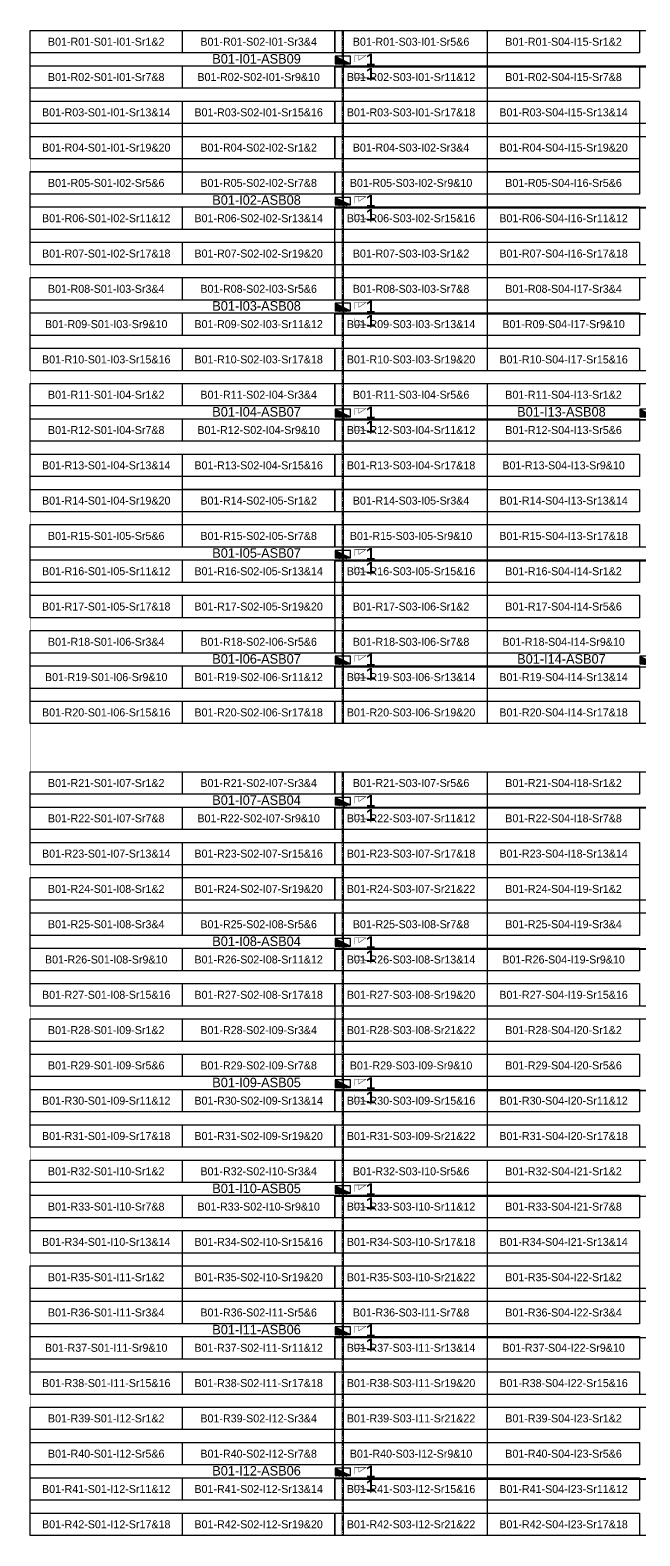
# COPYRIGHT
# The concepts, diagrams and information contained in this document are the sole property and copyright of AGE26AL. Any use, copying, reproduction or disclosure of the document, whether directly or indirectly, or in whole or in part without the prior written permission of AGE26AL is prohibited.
# Model space of a CAD drawing. Header units: metres. Extents: x 532643 to 533032, y 2673852 to 2674172.
# Drawn here: x 532643.5 to 532773, y 2673851.7 to 2674171.7 of the extents above; entities that cross this region are included whole.
import ezdxf
from ezdxf.enums import TextEntityAlignment as Align

# ---------------------------------------------------------------- set-up
doc = ezdxf.new("R2010")
doc.units = ezdxf.units.M
doc.header["$MEASUREMENT"] = 0
doc.linetypes.add('CENTER', pattern=[2, 1.25, -0.25, 0.25, -0.25])
doc.layers.add('Block Boundary-12.5 MW Block', color=6, linetype='Continuous', lineweight=9)
doc.layers.add('PILE', color=1, linetype='Continuous', lineweight=15)
for name, color, linetype in [('DC Trench BL-01', 40, 'Continuous'), ('E-Inverter Grouping', 2, 'Continuous'), ('Inverter Block-01', 7, 'Continuous'), ('LT Cable(AG) INV to LT Panel BL-01', 2, 'Continuous'), ('Messenger Wire Block-01 (Master Path)', 30, 'Continuous'), ('Messenger Wire Block-01 (MW Path)', 191, 'Continuous'), ('MMS Table Block-01', 8, 'Continuous'), ('Plan Line - DC BL-01', 40, 'Continuous'), ('Section Marking BL-01', 2, 'Continuous')]:
    doc.layers.add(name, color=color, linetype=linetype)
doc.styles.add('BoldTextStyle', font='arialbd.ttf')
doc.styles.get("Standard").update_dxf_attribs({"font": 'Adani Regular.ttf'})

# ---------------------------------------------------------------- blocks, each defined once
blk = doc.blocks.new('MMS Table (32.292 x 4.784)')
at = {"color": 0}
blk.add_lwpolyline([(0, 0), (0, 4.784), (32.292, 4.784), (32.292, 0)], close=True, dxfattribs=at)
at = {"color": 7}
blk.add_attdef('ID1', text='', height=1.7, dxfattribs=at).set_placement((16.146, 2.392), align=Align.MIDDLE_CENTER)
blk = doc.blocks.new('Inverter Block')
h = blk.add_hatch(color=0)
h.dxf.hatch_style = 1
h.paths.add_polyline_path([(-1.46, 2.27), (-1.46, 0.85), (1.46, 0.85)])
at = {"color": 0}
blk.add_lwpolyline([(1.46, 2.27), (-1.46, 2.27), (-1.46, 0.85), (1.46, 0.85)], close=True, dxfattribs=at)
blk.add_lwpolyline([(-1.46, 2.27), (1.46, 0.85)], dxfattribs=at)
at = {"layer": 'PILE'}
for centre in [(-0.61, 0.85), (0.61, 0.85)]:
    blk.add_circle(centre, 0.156, dxfattribs=at)
at = {"color": 7}
blk.add_attdef('ID', (-1.46, 3.01), '', height=1.8, dxfattribs=at)

msp = doc.modelspace()

# ---------------------------------------------------------------- linework, layer by layer
at = {"layer": 'Block Boundary-12.5 MW Block', "const_width": 0.05}
msp.add_lwpolyline([(532643.48, 2674171.58), (533032.08, 2674171.58), (533032.08, 2673851.79), (532643.48, 2673851.79)], close=True, dxfattribs=at)
at = {"layer": 'DC Trench BL-01', "color": 40, "const_width": 0.15}
for points in [[(532710.05, 2674171.58), (532709.75, 2674171.58), (532709.75, 2674024.29), (532710.05, 2674024.29)], [(532710.05, 2674014.08), (532709.75, 2674014.08), (532709.75, 2673851.79), (532710.05, 2673851.79)]]:
    msp.add_lwpolyline(points, close=True, dxfattribs=at)
at = {"layer": 'E-Inverter Grouping', "color": 3}
for points in [[(532740.56, 2674171.58), (532740.56, 2674151.79), (532675.77, 2674151.79), (532675.77, 2674144.29), (532643.48, 2674144.29), (532643.48, 2674171.58)], [(532837.73, 2674171.58), (532837.73, 2674151.79), (532772.95, 2674151.79), (532772.95, 2674144.29), (532740.66, 2674144.29), (532740.66, 2674171.58)], [(532740.56, 2674149.08), (532740.56, 2674129.29), (532708.16, 2674129.29), (532708.16, 2674121.79), (532643.48, 2674121.79), (532643.48, 2674141.58), (532675.87, 2674141.58), (532675.87, 2674149.08)], [(532837.73, 2674149.08), (532837.73, 2674129.29), (532805.34, 2674129.29), (532805.34, 2674121.79), (532740.66, 2674121.79), (532740.66, 2674141.58), (532773.05, 2674141.58), (532773.05, 2674149.08)], [(532740.56, 2674099.29), (532643.48, 2674099.29), (532643.48, 2674119.08), (532708.26, 2674119.08), (532708.26, 2674126.58), (532740.56, 2674126.58)], [(532837.73, 2674099.29), (532740.66, 2674099.29), (532740.66, 2674119.08), (532805.44, 2674119.08), (532805.44, 2674126.58), (532837.73, 2674126.58)], [(532740.56, 2674096.58), (532740.56, 2674076.79), (532675.77, 2674076.79), (532675.77, 2674069.29), (532643.48, 2674069.29), (532643.48, 2674096.58)], [(532805.34, 2674061.79), (532740.66, 2674061.79), (532740.66, 2674096.58), (532805.34, 2674096.58)], [(532740.56, 2674074.08), (532740.56, 2674054.29), (532708.16, 2674054.29), (532708.16, 2674046.79), (532643.48, 2674046.79), (532643.48, 2674066.58), (532675.87, 2674066.58), (532675.87, 2674074.08)], [(532805.34, 2674024.29), (532740.66, 2674024.29), (532740.66, 2674059.08), (532805.34, 2674059.08)], [(532740.56, 2674024.29), (532643.48, 2674024.29), (532643.48, 2674044.08), (532708.26, 2674044.08), (532708.26, 2674051.58), (532740.56, 2674051.58)]]:
    msp.add_lwpolyline(points, close=True, dxfattribs=at)
at = {"layer": 'E-Inverter Grouping'}
for points in [[(532740.56, 2673986.79), (532675.87, 2673986.79), (532675.87, 2673994.29), (532643.48, 2673994.29), (532643.48, 2674014.08), (532740.56, 2674014.08)], [(532837.73, 2673986.79), (532773.05, 2673986.79), (532773.05, 2673994.29), (532740.66, 2673994.29), (532740.66, 2674014.08), (532837.73, 2674014.08)], [(532740.56, 2673956.79), (532708.26, 2673956.79), (532708.26, 2673964.29), (532643.48, 2673964.29), (532643.48, 2673991.58), (532675.77, 2673991.58), (532675.77, 2673984.08), (532740.56, 2673984.08)], [(532837.73, 2673956.79), (532805.44, 2673956.79), (532805.44, 2673964.29), (532740.66, 2673964.29), (532740.66, 2673991.58), (532772.95, 2673991.58), (532772.95, 2673984.08), (532837.73, 2673984.08)], [(532708.16, 2673954.08), (532740.56, 2673954.08), (532740.56, 2673934.29), (532643.48, 2673934.29), (532643.48, 2673961.58), (532708.16, 2673961.58)], [(532805.34, 2673954.08), (532837.73, 2673954.08), (532837.73, 2673934.29), (532740.66, 2673934.29), (532740.66, 2673961.58), (532805.34, 2673961.58)], [(532740.56, 2673904.29), (532675.87, 2673904.29), (532675.87, 2673911.79), (532643.48, 2673911.79), (532643.48, 2673931.58), (532740.56, 2673931.58)], [(532837.73, 2673904.29), (532773.05, 2673904.29), (532773.05, 2673911.79), (532740.66, 2673911.79), (532740.66, 2673931.58), (532837.73, 2673931.58)], [(532740.56, 2673874.29), (532708.26, 2673874.29), (532708.26, 2673881.79), (532643.48, 2673881.79), (532643.48, 2673909.08), (532675.77, 2673909.08), (532675.77, 2673901.58), (532740.56, 2673901.58)], [(532837.73, 2673874.29), (532805.44, 2673874.29), (532805.44, 2673881.79), (532740.66, 2673881.79), (532740.66, 2673909.08), (532772.95, 2673909.08), (532772.95, 2673901.58), (532837.73, 2673901.58)], [(532708.16, 2673871.58), (532740.56, 2673871.58), (532740.56, 2673851.79), (532643.48, 2673851.79), (532643.48, 2673879.08), (532708.16, 2673879.08)], [(532805.34, 2673871.58), (532837.73, 2673871.58), (532837.73, 2673851.79), (532740.66, 2673851.79), (532740.66, 2673879.08), (532805.34, 2673879.08)]]:
    msp.add_lwpolyline(points, close=True, dxfattribs=at)
at = {"layer": 'LT Cable(AG) INV to LT Panel BL-01', "color": 2}
for points in [[(532828.49, 2674046.78), (532827.39, 2674046.78, -0.215162), (532826.71, 2674047.08), (532825.81, 2674048.11, 0.103275), (532825.45, 2674048.19), (532819.7, 2674048.19, -0.414214), (532818.8, 2674049.09), (532818.8, 2674060.37, -0.021393), (532818.8, 2674060.45), (532818.84, 2674060.96, 0.021393), (532818.85, 2674061.03), (532818.85, 2674163.09, 0.414214), (532817.95, 2674163.99), (532710.8, 2674163.99, -0.414214), (532709.9, 2674164.89), (532709.9, 2674165.23)], [(532830.48, 2674046.73), (532827.37, 2674046.73, -0.216034), (532826.69, 2674047.04), (532825.8, 2674048.06, 0.103275), (532825.44, 2674048.14), (532819.65, 2674048.14, -0.414214), (532818.75, 2674049.04), (532818.75, 2674060.38, -0.021393), (532818.75, 2674060.45), (532818.79, 2674060.96, 0.021393), (532818.8, 2674061.04), (532818.8, 2674133.04, 0.414214), (532817.9, 2674133.94), (532710.8, 2674133.94, -0.414214), (532709.9, 2674134.84), (532709.9, 2674135.23)], [(532830.48, 2674046.68), (532827.35, 2674046.68, -0.216919), (532826.68, 2674046.99), (532825.79, 2674048.01, 0.103275), (532825.42, 2674048.09), (532819.6, 2674048.09, -0.414214), (532818.7, 2674048.99), (532818.7, 2674060.38, -0.021393), (532818.7, 2674060.45), (532818.74, 2674060.96, 0.021393), (532818.75, 2674061.04), (532818.75, 2674110.49, 0.414214), (532817.85, 2674111.39), (532710.8, 2674111.39, -0.414214), (532709.9, 2674112.29), (532709.9, 2674112.73)], [(532832.64, 2674046.63), (532827.34, 2674046.63, -0.217817), (532826.66, 2674046.94), (532825.77, 2674047.96, 0.103275), (532825.41, 2674048.04), (532819.55, 2674048.04, -0.414214), (532818.65, 2674048.94), (532818.65, 2674060.38, -0.021393), (532818.65, 2674060.46), (532818.69, 2674060.96, 0.021393), (532818.7, 2674061.04), (532818.7, 2674087.94, 0.414214), (532817.8, 2674088.84), (532710.8, 2674088.84, -0.414214), (532709.9, 2674089.74), (532709.9, 2674090.23)], [(532832.64, 2674046.61), (532827.33, 2674046.61, -0.218271), (532826.65, 2674046.92), (532825.77, 2674047.94, 0.103275), (532825.41, 2674048.01), (532819.52, 2674048.01, -0.414214), (532818.62, 2674048.91), (532818.62, 2674060.38, -0.021393), (532818.63, 2674060.46), (532818.67, 2674060.96, 0.021393), (532818.67, 2674061.04), (532818.67, 2674065.42, 0.414214), (532817.77, 2674066.32), (532804.58, 2674066.32, 0.414214), (532803.68, 2674065.42), (532803.68, 2674059.72, -0.414214), (532802.78, 2674058.82), (532710.8, 2674058.82, -0.414214), (532709.9, 2674059.72), (532709.9, 2674060.23)], [(532832.64, 2674046.56), (532827.31, 2674046.56, -0.219189), (532826.63, 2674046.87), (532825.76, 2674047.89, 0.103275), (532825.4, 2674047.96), (532819.47, 2674047.96, -0.414214), (532818.57, 2674048.86), (532818.57, 2674060.38, -0.021393), (532818.58, 2674060.46), (532818.62, 2674060.97, 0.021393), (532818.62, 2674061.04), (532818.62, 2674065.37, 0.414214), (532817.72, 2674066.27), (532804.63, 2674066.27, 0.414214), (532803.73, 2674065.37), (532803.73, 2674037.17, -0.414214), (532802.83, 2674036.27), (532710.8, 2674036.27, -0.414214), (532709.9, 2674037.17), (532709.9, 2674037.73)], [(532833.52, 2674045.38), (532827.86, 2674045.38, -0.105798), (532827.5, 2674045.45), (532825.69, 2674046.26, 0.042157), (532825.54, 2674046.28), (532819.49, 2674046.28, 0.414214), (532818.59, 2674045.38), (532818.59, 2674015.72, 0.021647), (532818.59, 2674015.65), (532818.63, 2674015.15, -0.021647), (532818.64, 2674015.07), (532818.64, 2674007.38, -0.414214), (532817.74, 2674006.48), (532710.8, 2674006.48, -0.414214), (532709.9, 2674007.38), (532709.9, 2674007.73)], [(532833.52, 2674045.33), (532827.85, 2674045.33, -0.106135), (532827.48, 2674045.4), (532825.69, 2674046.21, 0.042157), (532825.54, 2674046.23), (532819.54, 2674046.23, 0.414214), (532818.64, 2674045.33), (532818.64, 2674015.73, 0.021647), (532818.64, 2674015.65), (532818.68, 2674015.15, -0.021647), (532818.69, 2674015.07), (532818.69, 2673977.33, -0.414214), (532817.79, 2673976.43), (532710.8, 2673976.43, -0.414214), (532709.9, 2673977.33), (532709.9, 2673977.73)], [(532831.58, 2674045.28), (532827.84, 2674045.28, -0.106475), (532827.47, 2674045.36), (532825.69, 2674046.16, 0.042157), (532825.53, 2674046.18), (532819.59, 2674046.18, 0.414214), (532818.69, 2674045.28), (532818.69, 2674015.73, 0.021647), (532818.69, 2674015.65), (532818.73, 2674015.15, -0.021647), (532818.74, 2674015.08), (532818.74, 2673947.28, -0.414214), (532817.84, 2673946.38), (532710.8, 2673946.38, -0.414214), (532709.9, 2673947.28), (532709.9, 2673947.73)], [(532831.58, 2674045.23), (532827.83, 2674045.23, -0.106819), (532827.46, 2674045.31), (532825.68, 2674046.11, 0.042157), (532825.53, 2674046.13), (532819.64, 2674046.13, 0.414214), (532818.74, 2674045.23), (532818.74, 2674015.73, 0.021647), (532818.74, 2674015.65), (532818.78, 2674015.16, -0.021647), (532818.79, 2674015.08), (532818.79, 2673924.73, -0.414214), (532817.89, 2673923.83), (532710.8, 2673923.83, -0.414214), (532709.9, 2673924.73), (532709.9, 2673925.23)], [(532829.51, 2674045.18), (532827.82, 2674045.18, -0.107167), (532827.45, 2674045.26), (532825.68, 2674046.06, 0.042157), (532825.53, 2674046.08), (532819.69, 2674046.08, 0.414214), (532818.79, 2674045.18), (532818.79, 2674015.73, 0.021647), (532818.79, 2674015.66), (532818.83, 2674015.16, -0.021647), (532818.84, 2674015.08), (532818.84, 2673894.68, -0.414214), (532817.94, 2673893.78), (532710.8, 2673893.78, -0.414214), (532709.9, 2673894.68), (532709.9, 2673895.23)], [(532829.51, 2674045.13), (532827.81, 2674045.13, -0.107518), (532827.44, 2674045.21), (532825.67, 2674046.01, 0.042157), (532825.52, 2674046.03), (532819.74, 2674046.03, 0.414214), (532818.84, 2674045.13), (532818.84, 2674015.74, 0.021647), (532818.84, 2674015.66), (532818.88, 2674015.16, -0.021647), (532818.89, 2674015.08), (532818.89, 2673864.63, -0.414214), (532817.99, 2673863.73), (532710.8, 2673863.73, -0.414214), (532709.9, 2673864.63), (532709.9, 2673865.23)]]:
    msp.add_lwpolyline(points, format="xyb", dxfattribs=at)
at = {"layer": 'Messenger Wire Block-01 (Master Path)'}
for points in [[(532708.26, 2674163.88), (532818.74, 2674163.88)], [(532708.26, 2674133.88), (532818.74, 2674133.88)], [(532708.26, 2674111.38), (532818.74, 2674111.38)], [(532708.26, 2674088.88), (532818.74, 2674088.88)], [(532708.26, 2674058.88), (532803.62, 2674058.88)], [(532708.26, 2674036.38), (532803.62, 2674036.38)], [(532708.26, 2674006.38), (532818.74, 2674006.38)], [(532708.26, 2673976.38), (532818.74, 2673976.38)], [(532708.26, 2673946.38), (532818.74, 2673946.38)], [(532708.26, 2673923.88), (532818.74, 2673923.88)], [(532708.26, 2673893.88), (532818.74, 2673893.88)], [(532708.26, 2673863.88), (532818.74, 2673863.88)]]:
    msp.add_lwpolyline(points, dxfattribs=at)
at = {"layer": 'Messenger Wire Block-01 (MW Path)', "const_width": 0.1}
for points in [[(532708.26, 2674163.88), (532818.74, 2674163.88)], [(532708.26, 2674133.88), (532818.74, 2674133.88)], [(532708.26, 2674111.38), (532818.74, 2674111.38)], [(532708.26, 2674088.88), (532818.74, 2674088.88)], [(532708.26, 2674058.88), (532803.62, 2674058.88)], [(532708.26, 2674036.38), (532803.62, 2674036.38)], [(532708.26, 2674006.38), (532818.74, 2674006.38)], [(532708.26, 2673976.38), (532818.74, 2673976.38)], [(532708.26, 2673946.38), (532818.74, 2673946.38)], [(532708.26, 2673923.88), (532818.74, 2673923.88)], [(532708.26, 2673893.88), (532818.74, 2673893.88)], [(532708.26, 2673863.88), (532818.74, 2673863.88)]]:
    msp.add_lwpolyline(points, dxfattribs=at)
at = {"layer": 'Plan Line - DC BL-01', "color": 6, "linetype": 'CENTER'}
for points in [[(532709.9, 2674171.58), (532709.9, 2674024.29)], [(532709.9, 2674014.08), (532709.9, 2673851.79)]]:
    msp.add_lwpolyline(points, dxfattribs=at)
at = {"layer": 'Section Marking BL-01', "color": 94, "lineweight": 35, "true_color": 0x00a500, "const_width": 0.1}
for points in [[(532712.4, 2674164.88), (532712.4, 2674166.27), (532714.8, 2674166.27), (532713.32, 2674165.26), (532713.32, 2674166.27)], [(532712.4, 2674162.88), (532712.4, 2674161.49), (532714.8, 2674161.49), (532713.32, 2674162.5), (532713.32, 2674161.49)], [(532712.4, 2674134.88), (532712.4, 2674136.27), (532714.8, 2674136.27), (532713.32, 2674135.26), (532713.32, 2674136.27)], [(532712.4, 2674132.88), (532712.4, 2674131.49), (532714.8, 2674131.49), (532713.32, 2674132.5), (532713.32, 2674131.49)], [(532712.4, 2674112.38), (532712.4, 2674113.77), (532714.8, 2674113.77), (532713.32, 2674112.76), (532713.32, 2674113.77)], [(532712.4, 2674110.38), (532712.4, 2674108.99), (532714.8, 2674108.99), (532713.32, 2674110), (532713.32, 2674108.99)], [(532712.4, 2674089.88), (532712.4, 2674091.27), (532714.8, 2674091.27), (532713.32, 2674090.26), (532713.32, 2674091.27)], [(532712.4, 2674087.88), (532712.4, 2674086.49), (532714.8, 2674086.49), (532713.32, 2674087.5), (532713.32, 2674086.49)], [(532712.4, 2674059.88), (532712.4, 2674061.27), (532714.8, 2674061.27), (532713.32, 2674060.26), (532713.32, 2674061.27)], [(532712.4, 2674057.88), (532712.4, 2674056.49), (532714.8, 2674056.49), (532713.32, 2674057.5), (532713.32, 2674056.49)], [(532712.4, 2674037.38), (532712.4, 2674038.77), (532714.8, 2674038.77), (532713.32, 2674037.76), (532713.32, 2674038.77)], [(532712.4, 2674035.38), (532712.4, 2674033.99), (532714.8, 2674033.99), (532713.32, 2674035), (532713.32, 2674033.99)], [(532712.4, 2674007.38), (532712.4, 2674008.77), (532714.8, 2674008.77), (532713.32, 2674007.76), (532713.32, 2674008.77)], [(532712.4, 2674005.38), (532712.4, 2674003.99), (532714.8, 2674003.99), (532713.32, 2674005), (532713.32, 2674003.99)], [(532712.4, 2673977.38), (532712.4, 2673978.77), (532714.8, 2673978.77), (532713.32, 2673977.76), (532713.32, 2673978.77)], [(532712.4, 2673975.38), (532712.4, 2673973.99), (532714.8, 2673973.99), (532713.32, 2673975), (532713.32, 2673973.99)], [(532712.4, 2673947.38), (532712.4, 2673948.77), (532714.8, 2673948.77), (532713.32, 2673947.76), (532713.32, 2673948.77)], [(532712.4, 2673945.38), (532712.4, 2673943.99), (532714.8, 2673943.99), (532713.32, 2673945), (532713.32, 2673943.99)], [(532712.4, 2673924.88), (532712.4, 2673926.27), (532714.8, 2673926.27), (532713.32, 2673925.26), (532713.32, 2673926.27)], [(532712.4, 2673922.88), (532712.4, 2673921.49), (532714.8, 2673921.49), (532713.32, 2673922.5), (532713.32, 2673921.49)], [(532712.4, 2673894.88), (532712.4, 2673896.27), (532714.8, 2673896.27), (532713.32, 2673895.26), (532713.32, 2673896.27)], [(532712.4, 2673892.88), (532712.4, 2673891.49), (532714.8, 2673891.49), (532713.32, 2673892.5), (532713.32, 2673891.49)], [(532712.4, 2673864.88), (532712.4, 2673866.27), (532714.8, 2673866.27), (532713.32, 2673865.26), (532713.32, 2673866.27)], [(532712.4, 2673862.88), (532712.4, 2673861.49), (532714.8, 2673861.49), (532713.32, 2673862.5), (532713.32, 2673861.49)]]:
    msp.add_lwpolyline(points, dxfattribs=at)

# ---------------------------------------------------------------- block references
at = {"layer": 'Inverter Block-01'}
ref = msp.add_blockref('Inverter Block', (532709.9, 2674163.56), dxfattribs=dict(at, xscale=1.124999999976148, yscale=1.124999999976148, zscale=1.124999999976148))
ref.add_attrib('ID', 'B01-I01-ASB09', (532682.16, 2674164.54), dxfattribs={"layer": '0', "color": 7, "height": 2.025})
ref = msp.add_blockref('Inverter Block', (532709.9, 2674133.56), dxfattribs=dict(at, xscale=1.124999999976148, yscale=1.124999999976148, zscale=1.124999999976148))
ref.add_attrib('ID', 'B01-I02-ASB08', (532682.16, 2674134.54), dxfattribs={"layer": '0', "color": 7, "height": 2.025})
ref = msp.add_blockref('Inverter Block', (532709.9, 2674111.06), dxfattribs=dict(at, xscale=1.124999999976148, yscale=1.124999999976148, zscale=1.124999999976148))
ref.add_attrib('ID', 'B01-I03-ASB08', (532682.16, 2674112.04), dxfattribs={"layer": '0', "color": 7, "height": 2.025})
ref = msp.add_blockref('Inverter Block', (532709.9, 2674088.56), dxfattribs=dict(at, xscale=1.124999999976148, yscale=1.124999999976148, zscale=1.124999999976148))
ref.add_attrib('ID', 'B01-I04-ASB07', (532682.16, 2674089.54), dxfattribs={"layer": '0', "color": 7, "height": 2.025})
ref = msp.add_blockref('Inverter Block', (532774.69, 2674088.56), dxfattribs=dict(at, xscale=1.124999999976148, yscale=1.124999999976148, zscale=1.124999999976148))
ref.add_attrib('ID', 'B01-I13-ASB08', (532746.95, 2674089.54), dxfattribs={"layer": '0', "color": 7, "height": 2.025})
ref = msp.add_blockref('Inverter Block', (532709.9, 2674058.56), dxfattribs=dict(at, xscale=1.124999999976148, yscale=1.124999999976148, zscale=1.124999999976148))
ref.add_attrib('ID', 'B01-I05-ASB07', (532682.16, 2674059.54), dxfattribs={"layer": '0', "color": 7, "height": 2.025})
ref = msp.add_blockref('Inverter Block', (532709.9, 2674036.06), dxfattribs=dict(at, xscale=1.124999999976148, yscale=1.124999999976148, zscale=1.124999999976148))
ref.add_attrib('ID', 'B01-I06-ASB07', (532682.16, 2674037.04), dxfattribs={"layer": '0', "color": 7, "height": 2.025})
ref = msp.add_blockref('Inverter Block', (532774.69, 2674036.06), dxfattribs=dict(at, xscale=1.124999999976148, yscale=1.124999999976148, zscale=1.124999999976148))
ref.add_attrib('ID', 'B01-I14-ASB07', (532746.95, 2674037.04), dxfattribs={"layer": '0', "color": 7, "height": 2.025})
ref = msp.add_blockref('Inverter Block', (532709.9, 2674006.06), dxfattribs=dict(at, xscale=1.124999999976148, yscale=1.124999999976148, zscale=1.124999999976148))
ref.add_attrib('ID', 'B01-I07-ASB04', (532682.16, 2674007.04), dxfattribs={"layer": '0', "color": 7, "height": 2.025})
ref = msp.add_blockref('Inverter Block', (532709.9, 2673976.06), dxfattribs=dict(at, xscale=1.124999999976148, yscale=1.124999999976148, zscale=1.124999999976148))
ref.add_attrib('ID', 'B01-I08-ASB04', (532682.16, 2673977.04), dxfattribs={"layer": '0', "color": 7, "height": 2.025})
ref = msp.add_blockref('Inverter Block', (532709.9, 2673946.06), dxfattribs=dict(at, xscale=1.124999999976148, yscale=1.124999999976148, zscale=1.124999999976148))
ref.add_attrib('ID', 'B01-I09-ASB05', (532682.16, 2673947.04), dxfattribs={"layer": '0', "color": 7, "height": 2.025})
ref = msp.add_blockref('Inverter Block', (532709.9, 2673923.56), dxfattribs=dict(at, xscale=1.124999999976148, yscale=1.124999999976148, zscale=1.124999999976148))
ref.add_attrib('ID', 'B01-I10-ASB05', (532682.16, 2673924.54), dxfattribs={"layer": '0', "color": 7, "height": 2.025})
ref = msp.add_blockref('Inverter Block', (532709.9, 2673893.56), dxfattribs=dict(at, xscale=1.124999999976148, yscale=1.124999999976148, zscale=1.124999999976148))
ref.add_attrib('ID', 'B01-I11-ASB06', (532682.16, 2673894.54), dxfattribs={"layer": '0', "color": 7, "height": 2.025})
ref = msp.add_blockref('Inverter Block', (532709.9, 2673863.56), dxfattribs=dict(at, xscale=1.124999999976148, yscale=1.124999999976148, zscale=1.124999999976148))
ref.add_attrib('ID', 'B01-I12-ASB06', (532682.16, 2673864.54), dxfattribs={"layer": '0', "color": 7, "height": 2.025})
at = {"layer": 'MMS Table Block-01'}
for p, values in [((532643.48, 2674166.79), {'ID1': 'B01-R01-S01-I01-Sr1&2'}), ((532675.87, 2674166.79), {'ID1': 'B01-R01-S02-I01-Sr3&4'}), ((532708.26, 2674166.79), {'ID1': 'B01-R01-S03-I01-Sr5&6'}), ((532740.66, 2674166.79), {'ID1': 'B01-R01-S04-I15-Sr1&2'}), ((532643.48, 2674159.29), {'ID1': 'B01-R02-S01-I01-Sr7&8'}), ((532675.87, 2674159.29), {'ID1': 'B01-R02-S02-I01-Sr9&10'}), ((532708.26, 2674159.29), {'ID1': 'B01-R02-S03-I01-Sr11&12'}), ((532740.66, 2674159.29), {'ID1': 'B01-R02-S04-I15-Sr7&8'}), ((532643.48, 2674151.79), {'ID1': 'B01-R03-S01-I01-Sr13&14'}), ((532675.87, 2674151.79), {'ID1': 'B01-R03-S02-I01-Sr15&16'}), ((532708.26, 2674151.79), {'ID1': 'B01-R03-S03-I01-Sr17&18'}), ((532740.66, 2674151.79), {'ID1': 'B01-R03-S04-I15-Sr13&14'}), ((532643.48, 2674144.29), {'ID1': 'B01-R04-S01-I01-Sr19&20'}), ((532675.87, 2674144.29), {'ID1': 'B01-R04-S02-I02-Sr1&2'}), ((532708.26, 2674144.29), {'ID1': 'B01-R04-S03-I02-Sr3&4'}), ((532740.66, 2674144.29), {'ID1': 'B01-R04-S04-I15-Sr19&20'}), ((532643.48, 2674136.79), {'ID1': 'B01-R05-S01-I02-Sr5&6'}), ((532675.87, 2674136.79), {'ID1': 'B01-R05-S02-I02-Sr7&8'}), ((532708.26, 2674136.79), {'ID1': 'B01-R05-S03-I02-Sr9&10'}), ((532740.66, 2674136.79), {'ID1': 'B01-R05-S04-I16-Sr5&6'}), ((532643.48, 2674129.29), {'ID1': 'B01-R06-S01-I02-Sr11&12'}), ((532675.87, 2674129.29), {'ID1': 'B01-R06-S02-I02-Sr13&14'}), ((532708.26, 2674129.29), {'ID1': 'B01-R06-S03-I02-Sr15&16'}), ((532740.66, 2674129.29), {'ID1': 'B01-R06-S04-I16-Sr11&12'}), ((532643.48, 2674121.79), {'ID1': 'B01-R07-S01-I02-Sr17&18'}), ((532675.87, 2674121.79), {'ID1': 'B01-R07-S02-I02-Sr19&20'}), ((532708.26, 2674121.79), {'ID1': 'B01-R07-S03-I03-Sr1&2'}), ((532740.66, 2674121.79), {'ID1': 'B01-R07-S04-I16-Sr17&18'}), ((532643.48, 2674114.29), {'ID1': 'B01-R08-S01-I03-Sr3&4'}), ((532675.87, 2674114.29), {'ID1': 'B01-R08-S02-I03-Sr5&6'}), ((532708.26, 2674114.29), {'ID1': 'B01-R08-S03-I03-Sr7&8'}), ((532740.66, 2674114.29), {'ID1': 'B01-R08-S04-I17-Sr3&4'}), ((532643.48, 2674106.79), {'ID1': 'B01-R09-S01-I03-Sr9&10'}), ((532675.87, 2674106.79), {'ID1': 'B01-R09-S02-I03-Sr11&12'}), ((532708.26, 2674106.79), {'ID1': 'B01-R09-S03-I03-Sr13&14'}), ((532740.66, 2674106.79), {'ID1': 'B01-R09-S04-I17-Sr9&10'}), ((532643.48, 2674099.29), {'ID1': 'B01-R10-S01-I03-Sr15&16'}), ((532675.87, 2674099.29), {'ID1': 'B01-R10-S02-I03-Sr17&18'}), ((532708.26, 2674099.29), {'ID1': 'B01-R10-S03-I03-Sr19&20'}), ((532740.66, 2674099.29), {'ID1': 'B01-R10-S04-I17-Sr15&16'}), ((532643.48, 2674091.79), {'ID1': 'B01-R11-S01-I04-Sr1&2'}), ((532675.87, 2674091.79), {'ID1': 'B01-R11-S02-I04-Sr3&4'}), ((532708.26, 2674091.79), {'ID1': 'B01-R11-S03-I04-Sr5&6'}), ((532740.66, 2674091.79), {'ID1': 'B01-R11-S04-I13-Sr1&2'}), ((532643.48, 2674084.29), {'ID1': 'B01-R12-S01-I04-Sr7&8'}), ((532675.87, 2674084.29), {'ID1': 'B01-R12-S02-I04-Sr9&10'}), ((532708.26, 2674084.29), {'ID1': 'B01-R12-S03-I04-Sr11&12'}), ((532740.66, 2674084.29), {'ID1': 'B01-R12-S04-I13-Sr5&6'}), ((532643.48, 2674076.79), {'ID1': 'B01-R13-S01-I04-Sr13&14'}), ((532675.87, 2674076.79), {'ID1': 'B01-R13-S02-I04-Sr15&16'}), ((532708.26, 2674076.79), {'ID1': 'B01-R13-S03-I04-Sr17&18'}), ((532740.66, 2674076.79), {'ID1': 'B01-R13-S04-I13-Sr9&10'}), ((532643.48, 2674069.29), {'ID1': 'B01-R14-S01-I04-Sr19&20'}), ((532675.87, 2674069.29), {'ID1': 'B01-R14-S02-I05-Sr1&2'}), ((532708.26, 2674069.29), {'ID1': 'B01-R14-S03-I05-Sr3&4'}), ((532740.66, 2674069.29), {'ID1': 'B01-R14-S04-I13-Sr13&14'}), ((532643.48, 2674061.79), {'ID1': 'B01-R15-S01-I05-Sr5&6'}), ((532675.87, 2674061.79), {'ID1': 'B01-R15-S02-I05-Sr7&8'}), ((532708.26, 2674061.79), {'ID1': 'B01-R15-S03-I05-Sr9&10'}), ((532740.66, 2674061.79), {'ID1': 'B01-R15-S04-I13-Sr17&18'}), ((532643.48, 2674054.29), {'ID1': 'B01-R16-S01-I05-Sr11&12'}), ((532675.87, 2674054.29), {'ID1': 'B01-R16-S02-I05-Sr13&14'}), ((532708.26, 2674054.29), {'ID1': 'B01-R16-S03-I05-Sr15&16'}), ((532740.66, 2674054.29), {'ID1': 'B01-R16-S04-I14-Sr1&2'}), ((532643.48, 2674046.79), {'ID1': 'B01-R17-S01-I05-Sr17&18'}), ((532675.87, 2674046.79), {'ID1': 'B01-R17-S02-I05-Sr19&20'}), ((532708.26, 2674046.79), {'ID1': 'B01-R17-S03-I06-Sr1&2'}), ((532740.66, 2674046.79), {'ID1': 'B01-R17-S04-I14-Sr5&6'}), ((532643.48, 2674039.29), {'ID1': 'B01-R18-S01-I06-Sr3&4'}), ((532675.87, 2674039.29), {'ID1': 'B01-R18-S02-I06-Sr5&6'}), ((532708.26, 2674039.29), {'ID1': 'B01-R18-S03-I06-Sr7&8'}), ((532740.66, 2674039.29), {'ID1': 'B01-R18-S04-I14-Sr9&10'}), ((532643.48, 2674031.79), {'ID1': 'B01-R19-S01-I06-Sr9&10'}), ((532675.87, 2674031.79), {'ID1': 'B01-R19-S02-I06-Sr11&12'}), ((532708.26, 2674031.79), {'ID1': 'B01-R19-S03-I06-Sr13&14'}), ((532740.66, 2674031.79), {'ID1': 'B01-R19-S04-I14-Sr13&14'}), ((532643.48, 2674024.29), {'ID1': 'B01-R20-S01-I06-Sr15&16'}), ((532675.87, 2674024.29), {'ID1': 'B01-R20-S02-I06-Sr17&18'}), ((532708.26, 2674024.29), {'ID1': 'B01-R20-S03-I06-Sr19&20'}), ((532740.66, 2674024.29), {'ID1': 'B01-R20-S04-I14-Sr17&18'}), ((532643.48, 2674009.29), {'ID1': 'B01-R21-S01-I07-Sr1&2'}), ((532675.87, 2674009.29), {'ID1': 'B01-R21-S02-I07-Sr3&4'}), ((532708.26, 2674009.29), {'ID1': 'B01-R21-S03-I07-Sr5&6'}), ((532740.66, 2674009.29), {'ID1': 'B01-R21-S04-I18-Sr1&2'}), ((532643.48, 2674001.79), {'ID1': 'B01-R22-S01-I07-Sr7&8'}), ((532675.87, 2674001.79), {'ID1': 'B01-R22-S02-I07-Sr9&10'}), ((532708.26, 2674001.79), {'ID1': 'B01-R22-S03-I07-Sr11&12'}), ((532740.66, 2674001.79), {'ID1': 'B01-R22-S04-I18-Sr7&8'}), ((532643.48, 2673994.29), {'ID1': 'B01-R23-S01-I07-Sr13&14'}), ((532675.87, 2673994.29), {'ID1': 'B01-R23-S02-I07-Sr15&16'}), ((532708.26, 2673994.29), {'ID1': 'B01-R23-S03-I07-Sr17&18'}), ((532740.66, 2673994.29), {'ID1': 'B01-R23-S04-I18-Sr13&14'}), ((532643.48, 2673986.79), {'ID1': 'B01-R24-S01-I08-Sr1&2'}), ((532675.87, 2673986.79), {'ID1': 'B01-R24-S02-I07-Sr19&20'}), ((532708.26, 2673986.79), {'ID1': 'B01-R24-S03-I07-Sr21&22'}), ((532740.66, 2673986.79), {'ID1': 'B01-R24-S04-I19-Sr1&2'}), ((532643.48, 2673979.29), {'ID1': 'B01-R25-S01-I08-Sr3&4'}), ((532675.87, 2673979.29), {'ID1': 'B01-R25-S02-I08-Sr5&6'}), ((532708.26, 2673979.29), {'ID1': 'B01-R25-S03-I08-Sr7&8'}), ((532740.66, 2673979.29), {'ID1': 'B01-R25-S04-I19-Sr3&4'}), ((532643.48, 2673971.79), {'ID1': 'B01-R26-S01-I08-Sr9&10'}), ((532675.87, 2673971.79), {'ID1': 'B01-R26-S02-I08-Sr11&12'}), ((532708.26, 2673971.79), {'ID1': 'B01-R26-S03-I08-Sr13&14'}), ((532740.66, 2673971.79), {'ID1': 'B01-R26-S04-I19-Sr9&10'}), ((532643.48, 2673964.29), {'ID1': 'B01-R27-S01-I08-Sr15&16'}), ((532675.87, 2673964.29), {'ID1': 'B01-R27-S02-I08-Sr17&18'}), ((532708.26, 2673964.29), {'ID1': 'B01-R27-S03-I08-Sr19&20'}), ((532740.66, 2673964.29), {'ID1': 'B01-R27-S04-I19-Sr15&16'}), ((532643.48, 2673956.79), {'ID1': 'B01-R28-S01-I09-Sr1&2'}), ((532675.87, 2673956.79), {'ID1': 'B01-R28-S02-I09-Sr3&4'}), ((532708.26, 2673956.79), {'ID1': 'B01-R28-S03-I08-Sr21&22'}), ((532740.66, 2673956.79), {'ID1': 'B01-R28-S04-I20-Sr1&2'}), ((532643.48, 2673949.29), {'ID1': 'B01-R29-S01-I09-Sr5&6'}), ((532675.87, 2673949.29), {'ID1': 'B01-R29-S02-I09-Sr7&8'}), ((532708.26, 2673949.29), {'ID1': 'B01-R29-S03-I09-Sr9&10'}), ((532740.66, 2673949.29), {'ID1': 'B01-R29-S04-I20-Sr5&6'}), ((532643.48, 2673941.79), {'ID1': 'B01-R30-S01-I09-Sr11&12'}), ((532675.87, 2673941.79), {'ID1': 'B01-R30-S02-I09-Sr13&14'}), ((532708.26, 2673941.79), {'ID1': 'B01-R30-S03-I09-Sr15&16'}), ((532740.66, 2673941.79), {'ID1': 'B01-R30-S04-I20-Sr11&12'}), ((532643.48, 2673934.29), {'ID1': 'B01-R31-S01-I09-Sr17&18'}), ((532675.87, 2673934.29), {'ID1': 'B01-R31-S02-I09-Sr19&20'}), ((532708.26, 2673934.29), {'ID1': 'B01-R31-S03-I09-Sr21&22'}), ((532740.66, 2673934.29), {'ID1': 'B01-R31-S04-I20-Sr17&18'}), ((532643.48, 2673926.79), {'ID1': 'B01-R32-S01-I10-Sr1&2'}), ((532675.87, 2673926.79), {'ID1': 'B01-R32-S02-I10-Sr3&4'}), ((532708.26, 2673926.79), {'ID1': 'B01-R32-S03-I10-Sr5&6'}), ((532740.66, 2673926.79), {'ID1': 'B01-R32-S04-I21-Sr1&2'}), ((532643.48, 2673919.29), {'ID1': 'B01-R33-S01-I10-Sr7&8'}), ((532675.87, 2673919.29), {'ID1': 'B01-R33-S02-I10-Sr9&10'}), ((532708.26, 2673919.29), {'ID1': 'B01-R33-S03-I10-Sr11&12'}), ((532740.66, 2673919.29), {'ID1': 'B01-R33-S04-I21-Sr7&8'}), ((532643.48, 2673911.79), {'ID1': 'B01-R34-S01-I10-Sr13&14'}), ((532675.87, 2673911.79), {'ID1': 'B01-R34-S02-I10-Sr15&16'}), ((532708.26, 2673911.79), {'ID1': 'B01-R34-S03-I10-Sr17&18'}), ((532740.66, 2673911.79), {'ID1': 'B01-R34-S04-I21-Sr13&14'}), ((532643.48, 2673904.29), {'ID1': 'B01-R35-S01-I11-Sr1&2'}), ((532675.87, 2673904.29), {'ID1': 'B01-R35-S02-I10-Sr19&20'}), ((532708.26, 2673904.29), {'ID1': 'B01-R35-S03-I10-Sr21&22'}), ((532740.66, 2673904.29), {'ID1': 'B01-R35-S04-I22-Sr1&2'}), ((532643.48, 2673896.79), {'ID1': 'B01-R36-S01-I11-Sr3&4'}), ((532675.87, 2673896.79), {'ID1': 'B01-R36-S02-I11-Sr5&6'}), ((532708.26, 2673896.79), {'ID1': 'B01-R36-S03-I11-Sr7&8'}), ((532740.66, 2673896.79), {'ID1': 'B01-R36-S04-I22-Sr3&4'}), ((532643.48, 2673889.29), {'ID1': 'B01-R37-S01-I11-Sr9&10'}), ((532675.87, 2673889.29), {'ID1': 'B01-R37-S02-I11-Sr11&12'}), ((532708.26, 2673889.29), {'ID1': 'B01-R37-S03-I11-Sr13&14'}), ((532740.66, 2673889.29), {'ID1': 'B01-R37-S04-I22-Sr9&10'}), ((532643.48, 2673881.79), {'ID1': 'B01-R38-S01-I11-Sr15&16'}), ((532675.87, 2673881.79), {'ID1': 'B01-R38-S02-I11-Sr17&18'}), ((532708.26, 2673881.79), {'ID1': 'B01-R38-S03-I11-Sr19&20'}), ((532740.66, 2673881.79), {'ID1': 'B01-R38-S04-I22-Sr15&16'}), ((532643.48, 2673874.29), {'ID1': 'B01-R39-S01-I12-Sr1&2'}), ((532675.87, 2673874.29), {'ID1': 'B01-R39-S02-I12-Sr3&4'}), ((532708.26, 2673874.29), {'ID1': 'B01-R39-S03-I11-Sr21&22'}), ((532740.66, 2673874.29), {'ID1': 'B01-R39-S04-I23-Sr1&2'}), ((532643.48, 2673866.79), {'ID1': 'B01-R40-S01-I12-Sr5&6'}), ((532675.87, 2673866.79), {'ID1': 'B01-R40-S02-I12-Sr7&8'}), ((532708.26, 2673866.79), {'ID1': 'B01-R40-S03-I12-Sr9&10'}), ((532740.66, 2673866.79), {'ID1': 'B01-R40-S04-I23-Sr5&6'}), ((532643.48, 2673859.29), {'ID1': 'B01-R41-S01-I12-Sr11&12'}), ((532675.87, 2673859.29), {'ID1': 'B01-R41-S02-I12-Sr13&14'}), ((532708.26, 2673859.29), {'ID1': 'B01-R41-S03-I12-Sr15&16'}), ((532740.66, 2673859.29), {'ID1': 'B01-R41-S04-I23-Sr11&12'}), ((532643.48, 2673851.79), {'ID1': 'B01-R42-S01-I12-Sr17&18'}), ((532675.87, 2673851.79), {'ID1': 'B01-R42-S02-I12-Sr19&20'}), ((532708.26, 2673851.79), {'ID1': 'B01-R42-S03-I12-Sr21&22'}), ((532740.66, 2673851.79), {'ID1': 'B01-R42-S04-I23-Sr17&18'})]:
    msp.add_blockref('MMS Table (32.292 x 4.784)', p, dxfattribs=at).add_auto_attribs(values)

# ---------------------------------------------------------------- texts
at = {"layer": 'Section Marking BL-01', "color": 94, "true_color": 0x00a500, "style": 'BoldTextStyle'}
for p in [(532715.8, 2674165.38), (532715.8, 2674162.38), (532715.8, 2674135.38), (532715.8, 2674132.38), (532715.8, 2674112.88), (532715.8, 2674109.88), (532715.8, 2674090.38), (532715.8, 2674087.38), (532715.8, 2674060.38), (532715.8, 2674057.38), (532715.8, 2674037.88), (532715.8, 2674034.88), (532715.8, 2674007.88), (532715.8, 2674004.88), (532715.8, 2673977.88), (532715.8, 2673974.88), (532715.8, 2673947.88), (532715.8, 2673944.88), (532715.8, 2673925.38), (532715.8, 2673922.38), (532715.8, 2673895.38), (532715.8, 2673892.38), (532715.8, 2673865.38), (532715.8, 2673862.38)]:
    msp.add_text('1', height=2.5, dxfattribs=at).set_placement(p, align=Align.MIDDLE_CENTER)

doc.saveas('drawing.dxf')
